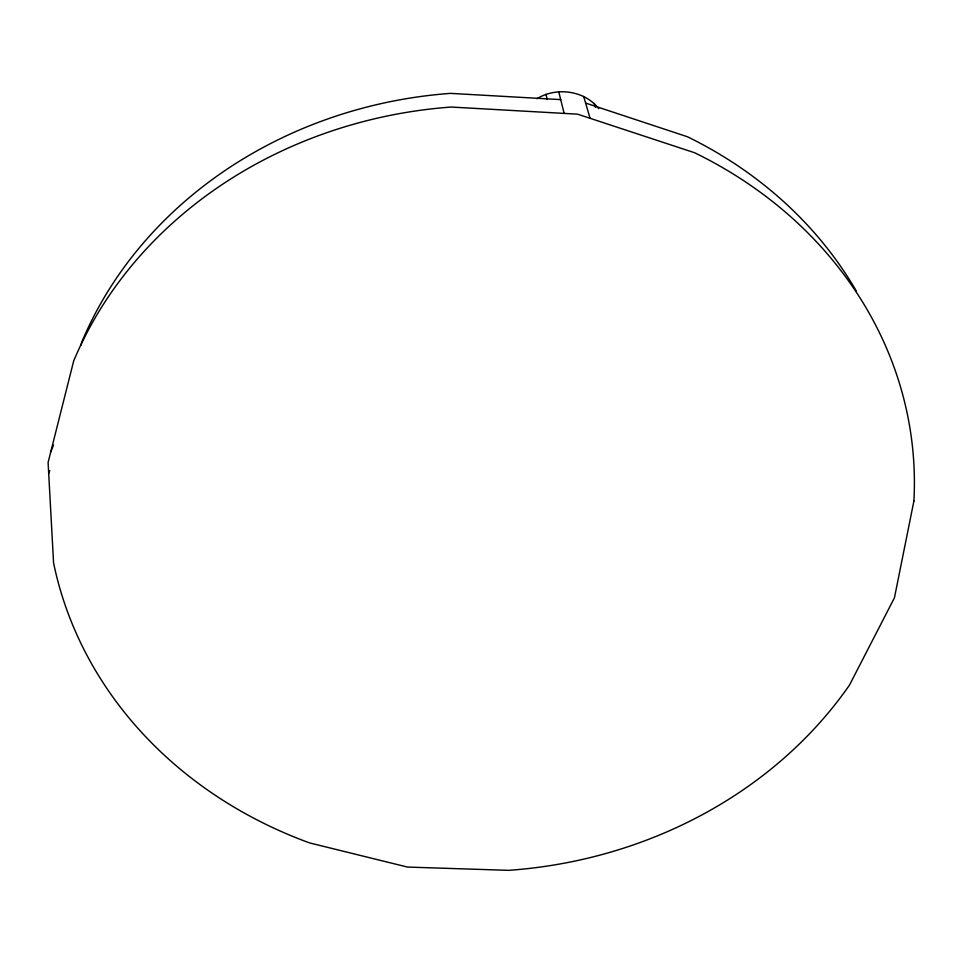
<?xml version="1.0" encoding="UTF-8"?>
<svg xmlns="http://www.w3.org/2000/svg" width="962" height="962" viewBox="0 0 962 962"><rect width="100%" height="100%" fill="white"/><g stroke="black" fill="none" stroke-linecap="round" stroke-linejoin="round"><path stroke-width="1.44" d="M80.976 345.142L81.71 342.256A424.543 376.599 -3.5 0 1 450.493 93.374L560.702 99.615M48.701 473.4L49.771 470.743M50.745 451.948L53.523 445.19M536.952 98.737C556.301 86.712 584.535 90.38 598.701 108.658M585.617 103.066L687.457 136.76A423.617 375.998 -3.5 0 1 856.312 291.053M594.155 103.403L595.406 107.431M583.669 96.404L590.067 118.302M558.718 91.655L564.129 113.408M546.019 94.264L547.21 99.591M913.9 501.046L894.444 597.799L849.482 685.088A434.09 382.708 -3.5 0 1 508.573 870.345L407.479 867.063L309.752 842.965A434.09 382.708 -3.5 0 1 53.571 562.914L48.1 462.445L73.689 360.942A434.09 382.708 -3.5 0 1 451.19 107.047L577.501 114.153L694.636 152.754A434.09 382.708 -3.5 0 1 913.9 501.046"/></g></svg>
